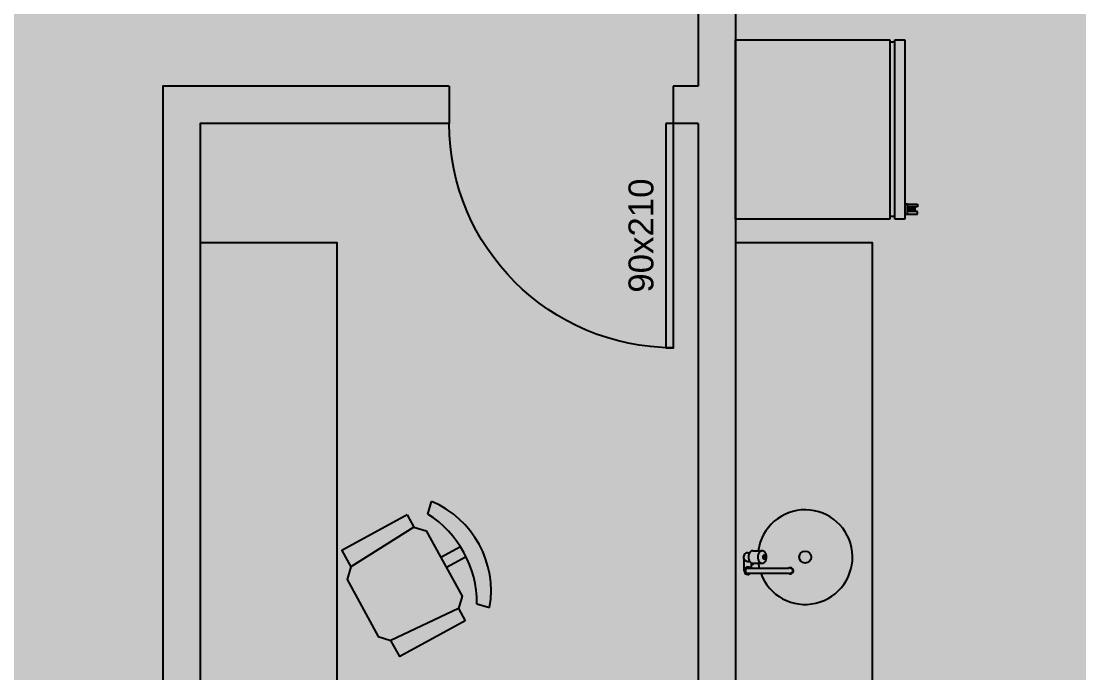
# Model space of a CAD drawing. Header units: centimetres. Extents: x 0 to 1099704, y -139216 to 99734.
# Drawn here: x 853372.6 to 853797.3, y 10369.7 to 10631.3 of the extents above; entities that cross this region are included whole.
import ezdxf
from ezdxf.enums import TextEntityAlignment as Align

# ---------------------------------------------------------------- set-up
doc = ezdxf.new("R2010")
doc.units = ezdxf.units.CM
doc.header["$LTSCALE"] = 4
for name, color, linetype in [('0.2', 2, 'Continuous'), ('0.4', 4, 'Continuous'), ('0.6', 6, 'Continuous'), ('02-CONT', 2, 'Continuous')]:
    doc.layers.add(name, color=color, linetype=linetype)
doc.styles.add('2mm 1-50', font='arial.ttf', dxfattribs={"height": 0.1})

# ---------------------------------------------------------------- blocks, each defined once
blk = doc.blocks.new('90d')
blk.add_lwpolyline([(-5, -83.96), (-5, 6.04), (-2, 6.04), (-2, -83.96)], close=True)
at = {"color": 1}
blk.add_arc((-2, -83.96), 90, 90, 180, dxfattribs=at)
blk = doc.blocks.new('cadeira31')
for p, q in [((533.98, 108.83), (525.49, 108.83)), ((533.98, 104.47), (525.55, 104.47))]:
    blk.add_line(p, q)
for points in [[(530.47, 126.45), (526.95, 129.96)], [(537.49, 129.96), (565.61, 129.96), (565.61, 122.93)], [(537.49, 124.69), (537.49, 129.96)], [(537.49, 89.55), (533.98, 93.06), (533.98, 121.18), (537.49, 124.69)], [(537.49, 124.69), (565.61, 122.93)], [(565.61, 91.31), (569.12, 94.82), (569.12, 119.42), (565.61, 122.93)], [(537.49, 84.28), (565.61, 84.28), (565.61, 91.31)], [(537.49, 89.55), (565.61, 91.31)], [(537.49, 84.28), (537.49, 89.55)], [(530.47, 87.79), (526.95, 84.28)]]:
    blk.add_lwpolyline(points)
for centre, radius, start, end in [((555.51, 107.12), 36.57, 141.3402, 218.6598), ((565.26, 107.12), 39.8, 150.9454, 209.0546)]:
    blk.add_arc(centre, radius, start, end)

msp = doc.modelspace()

# ---------------------------------------------------------------- hatches: boundary and pattern name
at = {"layer": '0.2', "true_color": 0x000000}
h = msp.add_hatch(color=18, dxfattribs=at)
h.dxf.hatch_style = 1
h.paths.add_polyline_path([(853733.768, 12513.013), (853693.768, 12513.013), (853693.768, 12488.013), (853708.768, 12488.013), (853708.768, 12498.013), (853733.768, 12498.013)])
h.paths.add_polyline_path([(854753.768, 11998.013), (854743.768, 11998.013), (854743.768, 12213.013), (854933.768, 12213.013), (854933.768, 11998.013), (854923.768, 11998.013), (854923.768, 11983.013), (854948.768, 11983.013), (854958.768, 11983.013), (854958.768, 11998.013), (854948.768, 11998.013), (854948.768, 12213.013), (855138.768, 12213.013), (855138.768, 11998.013), (855128.768, 11998.013), (855128.768, 11983.013), (855153.768, 11983.013), (856023.768, 11983.013), (856023.768, 11998.013), (855153.768, 11998.013), (855153.768, 12298.013), (855138.768, 12298.013), (855138.768, 12228.013), (854933.768, 12228.013), (854743.768, 12228.013), (854743.768, 12298.013), (854728.768, 12298.013), (854728.768, 11998.013), (853708.768, 11998.013), (853708.768, 12328.013), (853701.268, 12328.013), (853693.768, 12328.013), (853693.768, 11983.013), (854743.768, 11983.013), (854753.768, 11983.013)])
h.paths.add_polyline_path([(854821.268, 12513.013), (854743.768, 12513.013), (854703.768, 12513.013), (854703.768, 12498.013), (854728.768, 12498.013), (854821.268, 12498.013)])
h.paths.add_polyline_path([(855178.768, 12513.013), (855138.768, 12513.013), (855061.268, 12513.013), (855061.268, 12498.013), (855153.768, 12498.013), (855178.768, 12498.013)])
h.paths.add_polyline_path([(856683.768, 11998.013), (856683.768, 12048.013), (856668.768, 12048.013), (856668.768, 11998.013), (856298.768, 11998.013), (856298.768, 11983.013), (856353.768, 11983.013), (856353.768, 11791.695), (856368.768, 11791.695), (856368.768, 11983.013), (856668.768, 11983.013), (856668.768, 11885.513), (856683.768, 11885.513)])
h.paths.add_polyline_path([(856683.768, 11685.513), (856668.768, 11685.513), (856668.768, 11588.013), (856368.768, 11588.013), (856368.768, 11598.013), (856353.768, 11598.013), (856353.768, 11573.013), (856683.768, 11573.013)])
h.paths.add_polyline_path([(856368.768, 11791.695), (856353.768, 11791.695), (856353.768, 11718.013), (856368.768, 11718.013)])
h.paths.add_polyline_path([(856088.768, 11724.879), (856063.768, 11724.879), (856063.768, 11709.879), (856073.768, 11709.879), (856073.768, 11179.879), (856023.768, 11179.879), (856023.768, 11164.879), (856088.768, 11164.879)])
h.paths.add_polyline_path([(855843.768, 11179.879), (855793.768, 11179.879), (855793.768, 11709.879), (855963.768, 11709.879), (855963.768, 11724.879), (855778.768, 11724.879), (855768.768, 11724.879), (855768.768, 11709.879), (855778.768, 11709.879), (855778.768, 11179.879), (855703.768, 11179.879), (855703.768, 11164.879), (855793.768, 11164.879), (855843.768, 11164.879)])
h.paths.add_polyline_path([(855303.768, 11179.879), (855228.768, 11179.879), (855228.768, 11709.879), (855608.768, 11709.879), (855608.768, 11717.379), (855608.768, 11724.879), (855213.768, 11724.879), (855203.768, 11724.879), (855203.768, 11709.879), (855213.768, 11709.879), (855213.768, 11179.879), (855178.768, 11179.879), (855178.768, 11164.879), (855228.768, 11164.879), (855303.768, 11164.879)])
h.paths.add_polyline_path([(854998.768, 11179.879), (854963.768, 11179.879), (854963.768, 11709.879), (855103.768, 11709.879), (855103.768, 11724.879), (854948.768, 11724.879), (854938.768, 11724.879), (854938.768, 11709.879), (854948.768, 11709.879), (854948.768, 11179.879), (854898.768, 11179.879), (854898.768, 11164.879), (854963.768, 11164.879), (854998.768, 11164.879)])
h.paths.add_polyline_path([(854718.768, 11179.879), (854668.768, 11179.879), (854668.768, 11709.879), (854838.768, 11709.879), (854838.768, 11724.879), (854653.768, 11724.879), (854643.768, 11724.879), (854643.768, 11709.879), (854653.768, 11709.879), (854653.768, 11179.879), (854563.768, 11179.879), (854563.768, 11164.879), (854668.768, 11164.879), (854718.768, 11164.879)])
h.paths.add_polyline_path([(854363.768, 11179.879), (854273.768, 11179.879), (854273.768, 11709.879), (854543.768, 11709.879), (854543.768, 11724.879), (854258.768, 11724.879), (854248.768, 11724.879), (854248.768, 11709.879), (854258.768, 11709.879), (854258.768, 11179.879), (854133.768, 11179.879), (854133.768, 11164.879), (854273.768, 11164.879), (854363.768, 11164.879)])
h.paths.add_polyline_path([(853833.768, 11179.879), (853708.768, 11179.879), (853708.768, 11709.879), (854088.768, 11709.879), (854088.768, 11717.379), (854088.768, 11724.879), (853693.768, 11724.879), (853693.768, 11164.879), (853833.768, 11164.879)])
h.paths.add_polyline_path([(853751.971, 10290.21), (853659.471, 10290.21), (853659.471, 10870.21), (853669.471, 10870.21), (853669.471, 10885.21), (853644.471, 10885.21), (853644.471, 10605.21), (853634.471, 10605.21), (853634.471, 10590.21), (853644.471, 10590.21), (853644.471, 10290.21), (853444.471, 10290.21), (853444.471, 10590.21), (853544.471, 10590.21), (853544.471, 10605.21), (853429.471, 10605.21), (853429.471, 10275.21), (853659.471, 10275.21), (853751.971, 10275.21)])
h.paths.add_polyline_path([(854259.471, 10870.21), (854269.471, 10870.21), (854269.471, 10885.21), (854244.471, 10885.21), (854114.471, 10885.21), (854114.471, 10870.21), (854244.471, 10870.21), (854244.471, 10290.21), (854151.971, 10290.21), (854151.971, 10275.21), (854259.471, 10275.21), (854329.471, 10275.21), (854329.471, 10290.21), (854259.471, 10290.21)])
h.paths.add_polyline_path([(853914.471, 10885.21), (853769.471, 10885.21), (853769.471, 10870.21), (853914.471, 10870.21)])
h.paths.add_polyline_path([(854564.471, 10885.21), (854369.471, 10885.21), (854369.471, 10870.21), (854564.471, 10870.21)])
h.paths.add_polyline_path([(854609.471, 10290.21), (854529.471, 10290.21), (854529.471, 10275.21), (854609.471, 10275.21)])
h.paths.add_polyline_path([(855414.471, 10290.21), (855274.471, 10290.21), (855274.471, 10870.21), (855284.471, 10870.21), (855284.471, 10885.21), (855259.471, 10885.21), (855064.471, 10885.21), (855064.471, 10870.21), (855259.471, 10870.21), (855259.471, 10290.21), (854909.471, 10290.21), (854909.471, 10275.21), (855274.471, 10275.21), (855414.471, 10275.21)])
h.paths.add_polyline_path([(855809.471, 10870.21), (855819.471, 10870.21), (855819.471, 10885.21), (855794.471, 10885.21), (855384.471, 10885.21), (855384.471, 10870.21), (855794.471, 10870.21), (855794.471, 10290.21), (855654.471, 10290.21), (855654.471, 10275.21), (855809.471, 10275.21), (855919.471, 10275.21), (855919.471, 10290.21), (855809.471, 10290.21)])
h.paths.add_polyline_path([(856144.471, 10885.21), (855919.471, 10885.21), (855919.471, 10870.21), (856129.471, 10870.21), (856129.471, 10290.21), (856019.471, 10290.21), (856019.471, 10275.21), (856144.471, 10275.21)])
h.paths.add_polyline_path([(853126.768, 12268.013), (853126.768, 12498.013), (853316.768, 12498.013), (853316.768, 12268.013)], flags=16)
h.paths.add_polyline_path([(853261.268, 12259.513), (853261.268, 12263.513), (853259.768, 12263.513), (853259.768, 12263.313), (853261.068, 12263.313), (853261.068, 12259.713), (853214.468, 12259.713), (853214.468, 12263.313), (853215.768, 12263.313), (853215.768, 12263.513), (853214.268, 12263.513), (853214.268, 12259.513)])
h.paths.add_polyline_path([(853309.268, 12266.513), (853309.268, 12268.013), (853216.268, 12268.013), (853216.268, 12266.513)], flags=0)
h.paths.add_polyline_path([(853157.268, 12268.013), (853309.268, 12268.013), (853309.268, 12259.013), (853307.768, 12259.013), (853307.768, 12258.813), (853309.068, 12258.813), (853309.068, 12253.213), (853259.468, 12253.213), (853259.468, 12258.813), (853260.768, 12258.813), (853260.768, 12259.013), (853259.268, 12259.013), (853259.268, 12253.013), (853331.768, 12253.013), (853331.768, 12513.013), (853111.768, 12513.013), (853111.768, 12253.013), (853157.268, 12253.013), (853157.268, 12259.013)])
h.paths.add_polyline_path([(856153.768, 12488.013), (856168.768, 12488.013), (856168.768, 12498.013), (856668.768, 12498.013), (856668.768, 12448.013), (856683.768, 12448.013), (856683.768, 12513.013), (856153.768, 12513.013), (856128.768, 12513.013), (856128.768, 12498.013), (856153.768, 12498.013)])
at = {"layer": '0.4', "true_color": 0xf8f3ec}
h = msp.add_hatch(color=7, dxfattribs=at)
h.dxf.hatch_style = 1
h.paths.add_polyline_path([(865654.487, 6328.003), (865654.487, 15549.552), (844265.68, 15549.552), (844265.68, 6328.003)])

# ---------------------------------------------------------------- linework, layer by layer
at = {"layer": '0.2'}
for p, q in [((853659.471, 10551.82, 77040.339), (853659.471, 10623.82, 77040.339)), ((853659.471, 10623.82, 77040.339), (853721.471, 10623.82, 77040.339)), ((853721.471, 10623.82, 77040.339), (853721.471, 10551.82, 77040.339)), ((853723.471, 10622.82, 77040.339), (853721.471, 10622.82, 77040.339)), ((853723.471, 10551.82, 77040.339), (853723.471, 10623.82, 77040.339)), ((853723.471, 10623.82, 77040.339), (853727.471, 10623.82, 77040.339)), ((853727.471, 10623.82, 77040.339), (853727.471, 10551.82, 77040.339)), ((853728.471, 10557.82, 77040.339), (853727.471, 10557.82, 77040.339)), ((853728.471, 10557.82, 77040.339), (853732.471, 10557.82, 77040.339)), ((853728.471, 10553.82, 77040.339), (853728.471, 10557.82, 77040.339)), ((853732.471, 10556.82, 77040.339), (853728.471, 10556.82, 77040.339)), ((853732.471, 10554.82, 77040.339), (853728.471, 10554.82, 77040.339)), ((853731.471, 10556.82, 77040.339), (853731.471, 10554.82, 77040.339)), ((853732.471, 10557.82, 77040.339), (853732.471, 10556.82, 77040.339)), ((853732.471, 10553.82, 77040.339), (853732.471, 10554.82, 77040.339)), ((853721.471, 10551.82, 77040.339), (853659.471, 10551.82, 77040.339)), ((853723.471, 10552.82, 77040.339), (853721.471, 10552.82, 77040.339)), ((853727.471, 10551.82, 77040.339), (853723.471, 10551.82, 77040.339)), ((853727.471, 10553.82, 77040.339), (853728.471, 10553.82, 77040.339)), ((853728.471, 10553.82, 77040.339), (853732.471, 10553.82, 77040.339)), ((853666.378, 10418.661), (853670.138, 10418.661)), ((853662.916, 10410.661), (853662.916, 10415.016)), ((853664.416, 10417.911), (853665.115, 10417.911)), ((853664.416, 10414.411), (853665.115, 10414.411)), ((853664.416, 10411.661), (853680.666, 10411.661)), ((853665.916, 10411.661), (853665.916, 10413.748)), ((853666.378, 10413.661), (853670.138, 10413.661)), ((853681.256, 10411.661), (853681.416, 10411.661)), ((853664.416, 10409.661), (853680.666, 10409.661)), ((853681.256, 10409.661), (853681.416, 10409.661))]:
    msp.add_line(p, q, dxfattribs=at)
at = {"layer": '0.2', "elevation": 77040.339}
for points in [[(853499.471, 10290.21), (853499.471, 10542.356), (853444.471, 10542.356), (853444.471, 10290.21)], [(853714.471, 10290.21), (853714.471, 10542.356), (853659.471, 10542.356), (853659.471, 10290.21)]]:
    msp.add_lwpolyline(points, close=True, dxfattribs=at)
at = {"layer": '0.2'}
msp.add_circle((853687.416, 10416.161), 2.4, dxfattribs=at)
for centre, radius, start, end in [((853687.416, 10416.161), 19, 200.00519, 172.43916), ((853666.724, 10416.801), 1.955, 120.36119, 144.73561), ((853666.378, 10417.391), 1.27, 90, 120.36119), ((853670.484, 10416.801), 1.955, 120.36119, 144.73561), ((853670.138, 10417.391), 1.27, 90, 120.36119), ((853670.138, 10417.391), 1.27, 59.63881, 90), ((853669.792, 10416.801), 1.955, 35.26439, 59.63881), ((853664.416, 10416.161), 1.75, 90, 204.61998), ((853661.916, 10415.016), 1, 0, 24.61998), ((853664.416, 10416.161), 1.75, 211.00272, 270), ((853668.134, 10416.161), 3.523, 163.67505, 180), ((853668.134, 10416.161), 3.523, 180, 196.32495), ((853667.27, 10416.414), 2.624, 144.73561, 163.67505), ((853667.27, 10415.908), 2.624, 196.32495, 215.26439), ((853666.724, 10415.522), 1.955, 215.26439, 239.63881), ((853671.894, 10416.161), 3.523, 163.67505, 180), ((853671.894, 10416.161), 3.523, 180, 196.32495), ((853671.03, 10416.414), 2.624, 144.73561, 163.67505), ((853671.03, 10415.908), 2.624, 196.32495, 215.26439), ((853670.484, 10415.522), 1.955, 215.26439, 239.63881), ((853671.415, 10416.161), 1.057, 163.67505, 180), ((853671.415, 10416.161), 1.057, 180, 196.32495), ((853671.156, 10416.237), 0.787, 144.73561, 163.67505), ((853671.156, 10416.085), 0.787, 196.32495, 215.26439), ((853670.992, 10416.353), 0.586, 120.36119, 144.73561), ((853670.992, 10415.969), 0.586, 215.26439, 239.63881), ((853670.888, 10416.53), 0.381, 90, 120.36119), ((853670.888, 10415.792), 0.381, 239.63881, 270), ((853669.792, 10415.522), 1.955, 300.36119, 324.73561), ((853670.888, 10416.53), 0.381, 59.63881, 90), ((853670.888, 10415.792), 0.381, 270, 300.36119), ((853670.784, 10416.353), 0.586, 35.26439, 59.63881), ((853670.784, 10415.969), 0.586, 300.36119, 324.73561), ((853670.62, 10416.237), 0.787, 16.32495, 35.26439), ((853670.62, 10416.085), 0.787, 324.73561, 343.67505), ((853670.361, 10416.161), 1.057, 0, 16.32495), ((853670.361, 10416.161), 1.057, 343.67505, 0), ((853669.245, 10416.414), 2.624, 16.32495, 35.26439), ((853669.245, 10415.908), 2.624, 324.73561, 343.67505), ((853668.382, 10416.161), 3.523, 0, 16.32495), ((853668.382, 10416.161), 3.523, 343.67505, 0), ((853664.416, 10410.661), 1.5, 41.81031, 318.18969), ((853664.416, 10410.661), 1, 90.00021, 270.00021), ((853666.378, 10414.932), 1.27, 239.63881, 270), ((853664.416, 10416.161), 3.5, 295.37693, 314.41531), ((853687.416, 10416.161), 19, 187.56084, 193.70023), ((853670.138, 10414.932), 1.27, 239.63881, 270), ((853670.138, 10414.932), 1.27, 270, 300.36119), ((853681.416, 10410.661), 1.25, 233.1301, 126.8699), ((853681.416, 10410.661), 1, 270.00012, 90.00012)]:
    msp.add_arc(centre, radius, start, end, dxfattribs=at)
for points in [[(853721.471, 10552.82, 77040.339), (853723.471, 10552.82, 77040.339), (853721.471, 10622.82, 77040.339), (853723.471, 10622.82, 77040.339)], [(853728.471, 10554.82, 77040.339), (853728.471, 10556.82, 77040.339), (853731.471, 10554.82, 77040.339), (853731.471, 10556.82, 77040.339)]]:
    msp.add_solid(points, dxfattribs=at)
at = {"layer": '0.6'}
for p, q in [((853544.471, 10605.21, 77040.339), (853544.471, 10590.21, 77040.339)), ((853634.471, 10605.21, 77040.339), (853634.471, 10590.21, 77040.339))]:
    msp.add_line(p, q, dxfattribs=at)
at = {"layer": '0.6', "elevation": 77040.339}
for points in [[(853669.471, 10885.21), (853644.471, 10885.21), (853644.471, 10605.21)], [(853669.471, 10870.21), (853659.471, 10870.21), (853659.471, 10290.21), (853751.971, 10290.21)], [(853544.471, 10605.21), (853429.471, 10605.21), (853429.471, 10275.21), (853659.471, 10275.21)], [(853644.471, 10605.21), (853634.471, 10605.21)], [(853544.471, 10590.21), (853444.471, 10590.21), (853444.471, 10290.21), (853644.471, 10290.21)], [(853644.471, 10590.21), (853634.471, 10590.21)], [(853644.471, 10590.21), (853644.471, 10290.21)]]:
    msp.add_lwpolyline(points, dxfattribs=at)

# ---------------------------------------------------------------- block references
at = {"layer": '0.2', "xscale": 1.062924631088128, "yscale": 1.062924631088128, "zscale": 1.062924631088128, "rotation": 208.7409817610753}
msp.add_blockref('cadeira31', (853985.381, 10786.394), dxfattribs=at)
at = {"layer": '02-CONT', "xscale": -1, "rotation": 180}
msp.add_blockref('90d', (853636.476, 10506.247, 77040.339), dxfattribs=at)

# ---------------------------------------------------------------- texts
at = {"layer": '02-CONT', "style": '2mm 1-50'}
msp.add_text('90x210', height=10, rotation=90, dxfattribs=at).set_placement((853621.471, 10545.21, 77040.339), align=Align.MIDDLE_CENTER)

doc.saveas('drawing.dxf')
